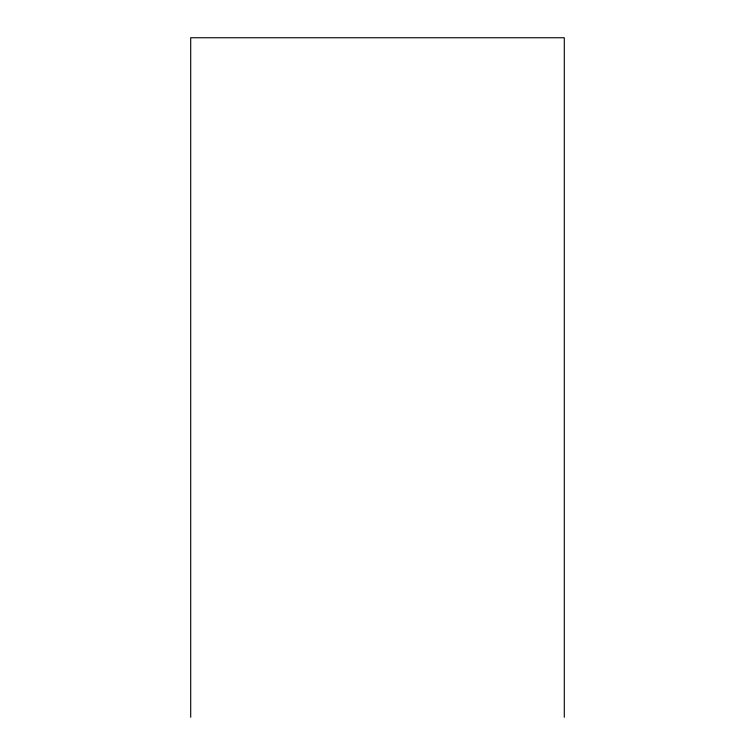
<?xml version="1.0" encoding="UTF-8"?>
<svg xmlns="http://www.w3.org/2000/svg" width="755" height="755" viewBox="0 0 755 755"><rect width="100%" height="100%" fill="white"/><g stroke="black" fill="none" stroke-linecap="round" stroke-linejoin="round"><path stroke-width="1.13" d="M564.296 717.25L564.296 37.75L190.704 37.75L190.704 717.25"/></g></svg>
